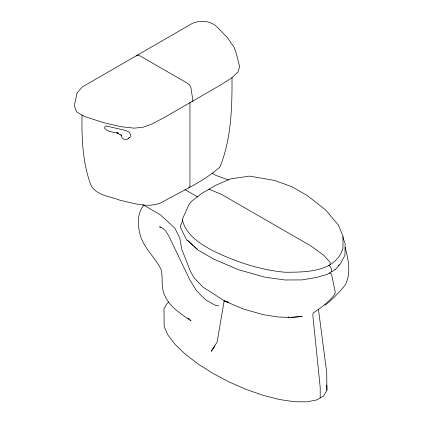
<?xml version="1.0" encoding="UTF-8"?>
<svg xmlns="http://www.w3.org/2000/svg" width="423" height="423" viewBox="0 0 423 423"><rect width="100%" height="100%" fill="white"/><g stroke="black" fill="none" stroke-linecap="round" stroke-linejoin="round"><path stroke-width="0.63" d="M330.088 264.745L330.088 262.339L324.06 255.571L311.386 246.255L221.705 194.48L209.031 189.16M224.243 300.33L217.126 342.048L211.262 351.275L215.021 345.898M182.974 219.796L180.457 225.956L180.457 227.468L186.437 239.598L197.668 249.824L213.848 259.162L238.672 269.774L265.094 277.218L285.044 279.989L302.302 279.894L316.906 277.382L327.333 274.284L334.117 270.366L334.942 269.44M318.487 309.631L326.715 372.51L326.921 390.318L323.569 396.023L316.832 399.915L306.945 401.85L294.376 401.728L279.666 399.561L263.466 395.431L246.472 389.53L229.435 382.106L213.102 373.493L198.181 364.066L185.327 354.231L175.096 344.417L167.947 335.064L164.182 326.567L163.965 308.758L167.318 303.053L169.004 302.075M143.799 205.16C136.428 214.202 137.623 227.23 141.028 237.657C145.544 249.623 155.537 258.167 161.047 269.472C163.135 277.234 161.041 285.43 163.786 293.15C168.343 306.099 180.145 313.512 190.995 320.745L188.018 318.212M338.247 265.739L339.072 264.814M335.064 269.821L340.563 263.656L344.988 255.074L345.152 243.421L342.725 237.234M192.216 101.372L192.925 100.584L190.858 87.461L189.811 85.346L188.267 83.743L138.977 55.281L137.433 55.106L136.386 56.016M324.917 305.295C332.415 299.415 339.167 292.605 345.105 285.16C351.45 273.284 348.346 259.6 345.157 247.312M188.7 187.574L189.948 186.612L189.948 102.144M128.206 138.353L129.232 137.686M288.005 317.049L289.3 317.128M291.241 317.255L302.223 316.473L290.627 317.546L277.573 316.954L263.28 314.659L243.526 309.091L224.655 301.049L202.971 287.064L194.49 278.318L190.487 271.471L181.79 249.353L179.817 238.138L174.826 228.087L160.375 214.836L142.778 204.674M218.649 305.887L215.719 305.475L205.827 300.034L196.536 290.712L189.753 279.772L168.634 235.569L165.578 230.794L162.58 228.082L159.503 226.844L160.761 227.035M118.366 133.361C113.745 131.881 107.965 132.304 104.592 128.248L104.592 127.529L105.729 125.88L125.763 130.485L129.036 132.071L130.575 134.398L130.252 137.026L126.646 139.722L124.161 139.4L122.041 137.739L120.856 134.488M117.969 133.007L116.79 132.648L121.803 135.735M228.906 302.392L224.655 301.049L228.917 302.519M228.394 179.923L215.984 175.413L212.008 173.118M328.539 265.3C331.267 266.189 331.574 269.398 331.542 271.852M184.846 189.541L197.853 197.044M329.295 272.935L331.547 274.236L335.233 292.113L334.815 294.244C328.978 301.895 321.152 307.759 313.147 312.972L312.835 315.357L320.2 387.42L320.2 397.969M187.505 240.269L193.285 245.525M194.247 246.403L197.134 249.031M326.768 385.041L326.921 390.318M232.016 77.684C232.148 107.564 231.312 138.691 220.071 166.794C203.384 182.033 181.842 190.889 162.411 202.072C148.922 208.756 133.742 203.209 120.053 200.275C110.059 196.129 95.825 195.738 90.659 184.523C82.654 162.369 81.554 138.421 82.051 115.077M343.085 236.404L342.926 248.634C335.074 272.349 305.607 272.179 285.16 272.248C260.468 270.08 236.764 262.091 214.456 251.548C201.078 244.478 187.458 236.468 182.609 221.181L182.609 218.776L188.499 205.451L191.344 201.454L202.321 193.031L215.741 185.285L230.324 178.945L249.528 176.111L274.828 180.505L292.092 186.829L307.241 195.574L325.525 209.845L338.342 225.004L343.085 236.404M77.039 92.981L74.316 105.65L76.373 111.429L77.293 112.344L84.431 116.462L103.889 122.733L121.152 126.726L134.149 128.158L142.757 127.312L151.392 124.24L163.775 117.795L220.658 84.954L231.825 77.806L238.101 71.831L239.619 66.649L236.647 54.736L234.268 47.535L227.468 37.732L216.803 26.691C210.257 20.69 200.592 20.008 192.581 23.27L82.289 86.948L77.039 92.981"/></g></svg>
